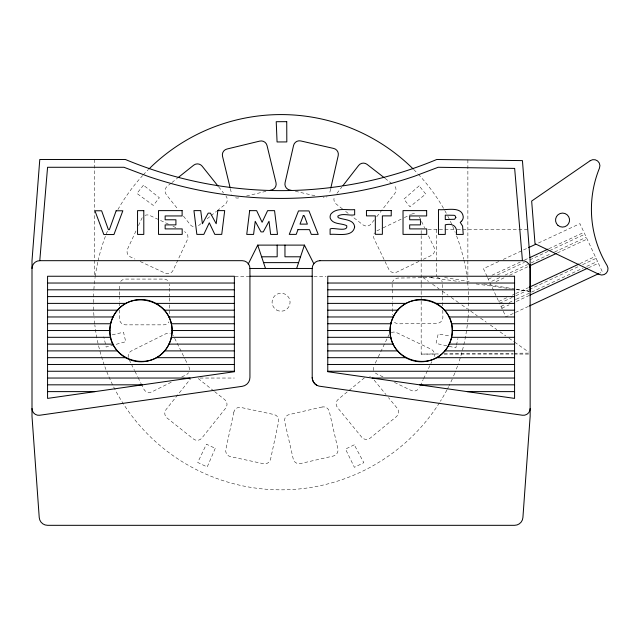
<?xml version="1.0" encoding="UTF-8"?>
<svg xmlns="http://www.w3.org/2000/svg" width="640" height="640" viewBox="0 0 640 640"><rect width="100%" height="100%" fill="white"/><g stroke="black" fill="none" stroke-linecap="round" stroke-linejoin="round"><path stroke-width="0.48" stroke-dasharray="3.2 2.4" d="M456.264 345.984L455.848 347.848L436.072 343.432L438.2 333.912L450.544 336.192M456.472 345.056L457.928 338.528M330.576 189.128L329.704 192.952A6 6 0 0 1 329.152 194.424M135.968 230.984L127.576 248.992A6 6 0 0 0 130.48 256.968L134.928 259.04M138.488 225.584L141.848 218.384A6 6 0 0 1 142.224 217.696M375.264 363.2L377.848 357.832M378.28 356.936L388.608 335.448A6 6 0 0 1 389 334.768M420.152 385.888L423.168 379.616M423.6 378.72L431.776 361.712M336.968 193.328L341.784 187.128M374.328 219.864L371.312 223.744A6 6 0 0 1 362.888 224.8L351.912 216.272M376.736 216.768L394.8 193.512A6 6 0 0 0 393.736 185.088M364.488 377.784L338.36 399.184A6 6 0 0 0 337.52 407.632L361.768 437.24A6 6 0 0 0 370.224 438.08L396.344 416.68A6 6 0 0 0 397.192 408.232L388.48 397.6M171.168 183.152L167.28 186.248A6 6 0 0 0 166.336 194.688L177.96 209.264M171.944 182.536L177.376 178.2M200.968 223.704L198.64 225.56A6 6 0 0 1 197.296 226.368M207.184 218.744L210.288 216.264M211.064 215.648L216.496 211.312M217.272 210.696L225.04 204.496A6 6 0 0 0 225.992 196.064M171.216 382.232L151.888 391.856A6 6 0 0 1 143.84 389.16L141.624 384.712M181.76 376.976L186.152 374.792A6 6 0 0 0 188.48 372.728M376.92 230.856L382.224 228.296M383.112 227.872L403.44 218.064M404.328 217.64L410.512 214.656M418.904 261.432L396.8 272.088A6 6 0 0 1 388.784 269.288L374.12 238.872A6 6 0 0 1 374.568 232.88M423.328 259.304L431.28 255.472A6 6 0 0 0 434.08 247.456L428.04 234.928M498.76 261.504L483.424 268.656L487.12 276.576M503.264 259.408L527.616 248.048M538.44 243L579.928 223.656L602.424 271.912L599.72 273.168M491.984 275.248L520.848 261.784M524.456 260.104L528.968 258M548.808 248.752L583.976 232.352M488.344 279.208L491.952 277.528M497.368 275.008L524.424 262.392M529.832 259.864L548.776 251.032M549.672 250.616L584.848 234.216M499.672 277.6L489.752 282.224L499.904 304M505.088 275.08L527.632 264.56M531.24 262.88L551.08 253.632M554.688 251.944L586.256 237.224M496.032 281.568L504.152 277.784M509.56 275.256L528.504 266.424M557.36 252.968L587.12 239.088M498.728 301.472L506.848 297.688M512.256 295.168L514.96 293.904M515.864 293.48L528.488 287.592M579.896 263.624L595.232 256.472M499.6 303.336L512.224 297.448M515.832 295.768L528.456 289.88M529.36 289.456L578.96 266.328M582.568 264.648L596.096 258.336M501 306.352L504.608 304.672M509.12 302.568L515.432 299.624M516.336 299.2L583.072 268.08M586.68 266.4L597.504 261.352M501.872 308.216L509.088 304.848M516.304 301.488L528.928 295.6M588.456 267.84L598.376 263.216M528.472 306.392L505.928 316.904L500.296 304.848M246.48 196.04L266.752 191.136M112.24 334.84L123.52 332.224L125.728 341.72L106.16 347.04L103.776 336.808M432.44 277.6L398.096 278.048A6 6 0 0 0 392.6 281.824M421.176 301.28L421.176 354.08L438.168 353.928M444.168 353.88L513.144 353.264M514.144 353.248L529.144 353.12M428.144 229.544L456.2 229.544M457.176 229.544L527.744 229.544M235.048 276.248L249.104 276.248M313.928 276.248L326.024 276.248M421.176 354.08L438.168 354.08M444.168 354.08L513.144 354.08M514.144 354.08L529.144 354.08M199.92 378.04L234.368 378.04M430.992 277.616L459.456 281.6M476.152 283.936L510.512 288.744M516.4 289.568L529.16 291.352M444.608 277.528L469.184 281.544M483.936 283.952L515.392 289.08M516.376 289.24L529.16 291.328M295.392 191.296L315.736 195.928M168.504 224.192L149.824 215.48A6 6 0 0 0 144.512 215.592M172.952 226.264L176.512 227.92M140.264 261.536L165.168 273.144A6 6 0 0 0 173.144 270.24L187.416 239.632A6 6 0 0 0 184.512 231.656M382.976 376.872L376.784 373.896A6 6 0 0 1 375.472 373.04M394.472 382.4L411.28 390.488A6 6 0 0 0 419.288 387.672M422.8 277.392L428.496 281.408M432.56 284.28L439.064 288.864M442.32 291.16L448.008 295.176M451.264 297.472L458.584 302.632M461.832 304.928L467.528 308.944M470.776 311.24L477.288 315.824M480.536 318.12L486.232 322.136M490.296 325L496.8 329.592M500.056 331.888L505.744 335.904M509 338.192L513.88 341.64M514.688 342.208L528.512 351.96M385.112 178.384L392.168 183.872M342.496 208.96L336.224 204.08A6 6 0 0 1 334.72 196.304M345.632 211.392L348.768 213.832M213.88 391.008L198.336 378.632A6 6 0 0 0 197.696 378.184M214.656 391.624L224.76 399.672A6 6 0 0 1 225.72 408.104L201.88 438.048A6 6 0 0 1 193.448 439.008L167.024 417.976A6 6 0 0 1 166.064 409.536L189.904 379.592A6 6 0 0 1 190.432 379.016M374.176 380.144L385.992 394.568M218.648 186.856L223.544 192.992M183.472 216.168L190.2 224.608A6 6 0 0 0 194.224 226.832M174.672 338.288L184.864 358.736M185.304 359.624L187.96 364.96M129.224 359.816L130.992 363.376M131.44 364.264L134.536 370.488M134.984 371.376L137.64 376.712M138.08 377.6L141.184 383.824M419.416 217.032L421.136 220.608M421.568 221.504L424.592 227.768M487.528 277.456L489.4 281.472M230.36 188.704L231.512 193.48A6 6 0 0 0 231.744 194.224M442.464 284.472L442.536 290.432M442.552 291.424L442.744 306.32M442.792 310.296L442.888 317.248A6 6 0 0 1 436.96 323.328L398.688 323.824A6 6 0 0 1 393.448 320.888M392.168 284.128L392.312 295.056M392.32 296.048L392.4 302.008M392.416 303L392.568 314.92M467.872 159.904L467.872 275.264M436.744 229.544L436.744 276.248M421.176 230.544L421.176 234.528M421.176 235.52L421.176 283.344M421.176 284.344L421.176 290.32M421.176 291.312L421.176 300.28M169.752 296.992L169.752 285.072A6 6 0 0 0 169.696 284.288M169.752 297.992L169.752 303.952M169.752 304.944L169.752 317.856M119.464 295.008L119.464 285.072A6 6 0 0 1 119.52 284.288M119.464 296L119.464 301.96M119.464 302.952L119.464 305.936M119.464 309.912L119.464 318.848A6 6 0 0 0 125.472 324.848L163.744 324.848A6 6 0 0 0 168.944 321.848M94.264 159.496L94.264 275.248M468.56 309.296A187.624 187.624 0 0 1 468.056 317.704M467.976 318.632A187.624 187.624 0 0 1 467.4 324.216M467.288 325.144A187.624 187.624 0 0 1 458.448 363.36M457.512 366.008A187.624 187.624 0 0 1 455.184 372.128M454.832 372.992A187.624 187.624 0 0 1 453.384 376.448M452.256 379.016A187.624 187.624 0 0 1 449.056 385.784M448.632 386.616A187.624 187.624 0 0 1 447.352 389.112M446.92 389.944A187.624 187.624 0 0 1 440.392 401.296M439.4 402.88A187.624 187.624 0 0 1 104.896 366.744M104.264 364.984A187.624 187.624 0 0 1 94.84 325M94.728 324.064A187.624 187.624 0 0 1 94.152 318.48M93.928 315.688A187.624 187.624 0 0 1 93.464 304.472M93.448 302.6A187.624 187.624 0 0 1 93.496 297.92M93.52 296.984A187.624 187.624 0 0 1 93.76 291.376M93.88 289.512A187.624 187.624 0 0 1 95.096 277.408M95.216 276.48A187.624 187.624 0 0 1 97.856 261.752M98.064 260.84A187.624 187.624 0 0 1 107.672 230.552M117.92 209.544A187.624 187.624 0 0 1 142.632 175.568M143.264 174.872A187.624 187.624 0 0 1 148.456 169.48M413.792 169.592A187.624 187.624 0 0 1 417.704 173.616M418.344 174.304A187.624 187.624 0 0 1 444.296 209.68M444.752 210.496A187.624 187.624 0 0 1 446.552 213.776M447.856 216.256A187.624 187.624 0 0 1 452.312 225.536M452.696 226.392A187.624 187.624 0 0 1 455.24 232.424M456.592 235.912A187.624 187.624 0 0 1 463.688 259.16M463.904 260.072A187.624 187.624 0 0 1 467.528 281.272M467.624 282.2A187.624 187.624 0 0 1 468.208 288.728M468.392 291.528A187.624 187.624 0 0 1 468.592 308.36M373.72 370.472A6 6 0 0 1 373.976 365.888M391.312 332.696A6 6 0 0 1 396.624 332.64L431.12 349.224A6 6 0 0 1 434.224 356.512M369.656 376.584A6 6 0 0 1 370.408 376.808M411.4 214.232A6 6 0 0 1 416.712 214.28M437.152 277.592A6 6 0 0 1 442.224 281.928M238.752 197.904A6 6 0 0 1 233.576 196.736M128.272 357.448A6 6 0 0 1 131.48 350.88L165.736 333.816A6 6 0 0 1 170.32 333.496M188.848 366.736A6 6 0 0 1 189.368 370.56M172.912 335.208A6 6 0 0 1 173.392 335.832M327.04 196.704A6 6 0 0 1 326.352 197.072M324.072 197.616A6 6 0 0 1 323.288 197.6M120.704 281.424A6 6 0 0 1 125.472 279.072L163.744 279.072A6 6 0 0 1 168.504 281.424M233.856 412.08L225.832 449.504A6 6 0 0 0 230.448 456.632L263.464 463.712A6 6 0 0 0 270.6 459.096L278.624 421.672A6 6 0 0 0 274.008 414.544L240.984 407.464A6 6 0 0 0 233.856 412.08M215.24 448.36L207.216 466.976L197.728 462.464L206.432 444.168L215.24 448.36M143.464 185.192L136.944 193.432L153.304 205.408L159.352 197.76L143.464 185.192M419.16 185.856L403.84 199.144L409.96 206.744L425.744 194.04L419.16 185.856M354.272 444.808L345.504 449.08L354.384 467.296L363.824 462.696L354.272 444.808M322.144 407L289.224 414.544A6 6 0 0 0 284.712 421.736L293.256 459.048A6 6 0 0 0 300.448 463.56L333.368 456.016A6 6 0 0 0 337.88 448.824L329.336 411.512A6 6 0 0 0 322.144 407M276.568 310.008A9.008 9.008 0 0 0 290.08 302.208A9.008 9.008 0 0 0 276.568 294.408A9.008 9.008 0 0 0 276.568 310.008"/><path stroke-width="0.96" d="M530.088 267.448L530.144 260.68L522.44 160.616L436.744 159.496A404.744 404.744 0 0 1 125.4 159.496L39.784 159.496L32 260.68L32 416.352L39.232 517.552A8.36 8.36 0 0 0 47.568 525.32L514.576 525.32A8.36 8.36 0 0 0 522.912 517.552L530.144 416.352L530.144 268.464A7.704 7.704 0 0 0 522.44 260.68L514.656 168.4L438.168 167.28L414.352 176.288A412.528 412.528 0 0 1 147.784 176.288L123.976 167.28L47.568 167.28L39.784 260.68M330.792 188.168L338.208 155.632A6 6 0 0 0 333.688 148.448L300.76 140.944A6 6 0 0 0 293.568 145.464L285.064 182.776A6 6 0 0 0 289.584 189.968L291.52 190.408M296.64 268.464L304.424 245.112L257.72 245.112L248.2 264.16M342.992 185.584L358.64 165.432A6 6 0 0 1 367.064 164.368L384.328 177.776M178.152 177.576L193.68 165.192A6 6 0 0 1 202.12 166.136L218.032 186.088M528.52 247.632L535.736 244.264M529.864 257.584L547.904 249.168M529.4 266.008L556.456 253.392M529.392 287.176L578.992 264.04M529.832 295.176L587.552 268.264M529.376 305.976L598.816 273.592M269.656 190.44L271.584 189.976A6 6 0 0 0 276.008 182.728L267.024 145.52A6 6 0 0 0 259.776 141.096L226.952 149.024A6 6 0 0 0 222.52 156.272L230.128 187.752M261.616 256.792L277.176 256.792L277.176 245.112M300.528 256.792L284.96 256.792L284.96 245.112M319.912 260.68L522.44 260.68M263.56 262.624L298.584 262.624M32 268.464A7.784 7.784 0 0 1 39.704 260.68L242.232 260.68A7.704 7.704 0 0 1 249.936 268.464L312.208 268.464A7.784 7.784 0 0 1 319.992 260.68M249.936 276.248L312.208 276.248M47.568 283.032L234.368 283.032M327.768 283.032L514.576 283.032M47.568 289.816L234.368 289.816M327.768 289.816L514.576 289.816M47.568 296.608L234.368 296.608M327.768 296.608L514.576 296.608M47.568 303.392L126.12 303.392M155.816 303.392L234.368 303.392M327.768 303.392L406.328 303.392M436.024 303.392L514.576 303.392M47.568 310.176L117.768 310.176M164.168 310.176L234.368 310.176M327.768 310.176L397.976 310.176M444.368 310.176L514.576 310.176M47.568 316.968L113.224 316.968M168.712 316.968L234.368 316.968M327.768 316.968L393.432 316.968M448.912 316.968L514.576 316.968M47.568 323.752L110.744 323.752M171.192 323.752L234.368 323.752M327.768 323.752L390.952 323.752M451.4 323.752L514.576 323.752M47.568 330.536L109.848 330.536M172.088 330.536L234.368 330.536M327.768 330.536L390.056 330.536M452.296 330.536L514.576 330.536M47.568 337.32L110.712 337.32M171.224 337.32L234.368 337.32M327.768 337.32L390.92 337.32M451.432 337.32L514.576 337.32M47.568 344.112L113.136 344.112M168.808 344.112L234.368 344.112M327.768 344.112L393.336 344.112M449.008 344.112L514.576 344.112M47.568 350.896L117.592 350.896M164.344 350.896L234.368 350.896M327.768 350.896L397.8 350.896M444.544 350.896L514.576 350.896M47.568 357.68L125.568 357.68M156.376 357.68L234.368 357.68M327.768 357.68L405.768 357.68M436.576 357.68L514.576 357.68M47.568 364.472L234.368 364.472M327.768 364.472L514.576 364.472M47.568 371.256L234.368 371.256M327.768 371.256L514.576 371.256M47.568 378.04L190.08 378.04M372.064 378.04L514.576 378.04M47.568 384.824L142.576 384.824M419.568 384.824L514.576 384.824M47.568 391.616L95.072 391.616M467.072 391.616L514.576 391.616M312.208 268.464L312.208 377.432C312.16 381.416 315.064 385.168 318.936 386.12L522.44 415.248A6.752 6.752 0 0 0 530.144 408.568M313.816 263.728L304.424 245.112M257.72 245.112L265.504 268.464M530.112 264.44L530.144 291.488M249.936 268.464L249.936 377.432A8.976 8.976 0 0 1 242.232 386.32L39.704 415.248A6.752 6.752 0 0 1 32 408.568M316.936 385.336A8.976 8.976 0 0 1 312.208 377.432M149.12 168.824A187.624 187.624 0 0 1 413.136 168.928M249.664 210.648L246.744 234.416L253.584 234.416L255.224 221.32L261.016 231.896L263.264 231.896L269.016 221.272L270.648 234.416L277.504 234.416L274.552 210.648L267.608 210.648L262.104 222.264L256.64 210.648L249.664 210.648M217.824 210.616L216.192 223.744L210.432 213.144L208.184 213.144L202.392 223.776L200.736 210.616L193.944 210.616L196.856 234.384L203.832 234.384L209.296 222.808L214.8 234.384L221.744 234.384L224.696 210.616L217.824 210.616M110.896 322.592C101.392 362.32 159.408 377.864 171.04 338.712C180.544 298.984 122.528 283.44 110.896 322.592M391.104 322.592C381.6 362.32 439.616 377.864 451.248 338.712C460.752 298.984 402.736 283.44 391.104 322.592M354.656 226.984C352.6 237.744 337.28 233.504 330.104 234.416L330.104 229.024C332.392 226.896 348.384 232.656 346.736 225.712C341.648 223 333.288 224.752 330.368 218.624A5.496 5.496 0 0 1 331.088 213.784C336.952 207.2 347.136 210.432 354.656 209.608L354.656 214.84C349.344 215.96 342.544 212.864 337.832 216.12L338.152 217.608C343.472 220.064 353.976 219.04 354.656 226.984M455.856 217.416L454.584 219.264L445.272 219.56L445.272 215.152L454.088 215.296L455.072 215.72L455.856 217.416M116.152 210.776L109.368 229.696L108.4 229.696L101.616 210.776L94.928 210.776L103.824 234.544L113.944 234.544L122.84 210.776L116.152 210.776M297.968 229.632L296.216 234.384L289.264 234.384L298.496 210.912L308.976 210.912L318.208 234.384L311.296 234.384L309.488 229.632L297.968 229.632M303.256 215.704L300.024 224.12L307.376 224.12L304.256 215.696L303.256 215.704M461.544 221.208L460.224 222.36L462.592 226.064L463.248 234.416L456.32 234.416C457.88 226.448 452.632 222.936 445.272 224.824L445.272 234.416L438.472 234.416L438.472 209.576C445.384 210.736 461.92 205.36 463.248 216.848A6.248 6.248 0 0 1 461.544 221.208M590.216 160.688L531.664 201.064L535.024 243.712L599.168 274.432A6.192 6.192 0 0 0 607.136 265.64A109.056 109.056 0 0 1 599.464 168.128A6.192 6.192 0 0 0 590.216 160.688M234.368 371.712L47.568 398.4L47.568 276.248L234.368 276.248L234.368 371.712M286.736 121.656L276.224 121.704L277.064 141.96L286.816 141.92L286.736 121.656M391.232 210.56L366.456 210.56L366.456 215.88L375.328 215.88L375.328 234.32L382.376 234.32L382.376 215.88L391.232 215.88L391.232 210.56M143.792 210.648L137.552 210.648L137.552 234.416L143.792 234.416L143.792 210.648M182.12 210.616L158.488 210.616L158.488 234.384L182.192 234.384L182.192 228.904L165.144 228.904L165.144 224.888L175.92 224.888L175.92 219.776L165.144 219.776L165.144 215.944L182.12 215.944L182.12 210.616M426.656 210.616L403.024 210.616L403.024 234.384L426.728 234.384L426.728 228.904L409.672 228.904L409.672 224.888L420.448 224.888L420.448 219.776L409.672 219.776L409.672 215.944L426.656 215.944L426.656 210.616M514.576 276.248L327.768 276.248L327.768 371.712L514.576 398.4L514.576 276.248M405.608 357.616A31.136 31.136 0 0 0 452.304 330.656A31.136 31.136 0 0 0 405.608 303.688A31.136 31.136 0 0 0 405.608 357.616M125.4 357.616A31.136 31.136 0 0 0 172.104 330.656A31.136 31.136 0 0 0 125.4 303.688A31.136 31.136 0 0 0 125.4 357.616M558 225.416A7.008 7.008 0 0 0 569.44 221.368A7.008 7.008 0 0 0 560.208 213.488A7.008 7.008 0 0 0 558 225.416"/></g></svg>
